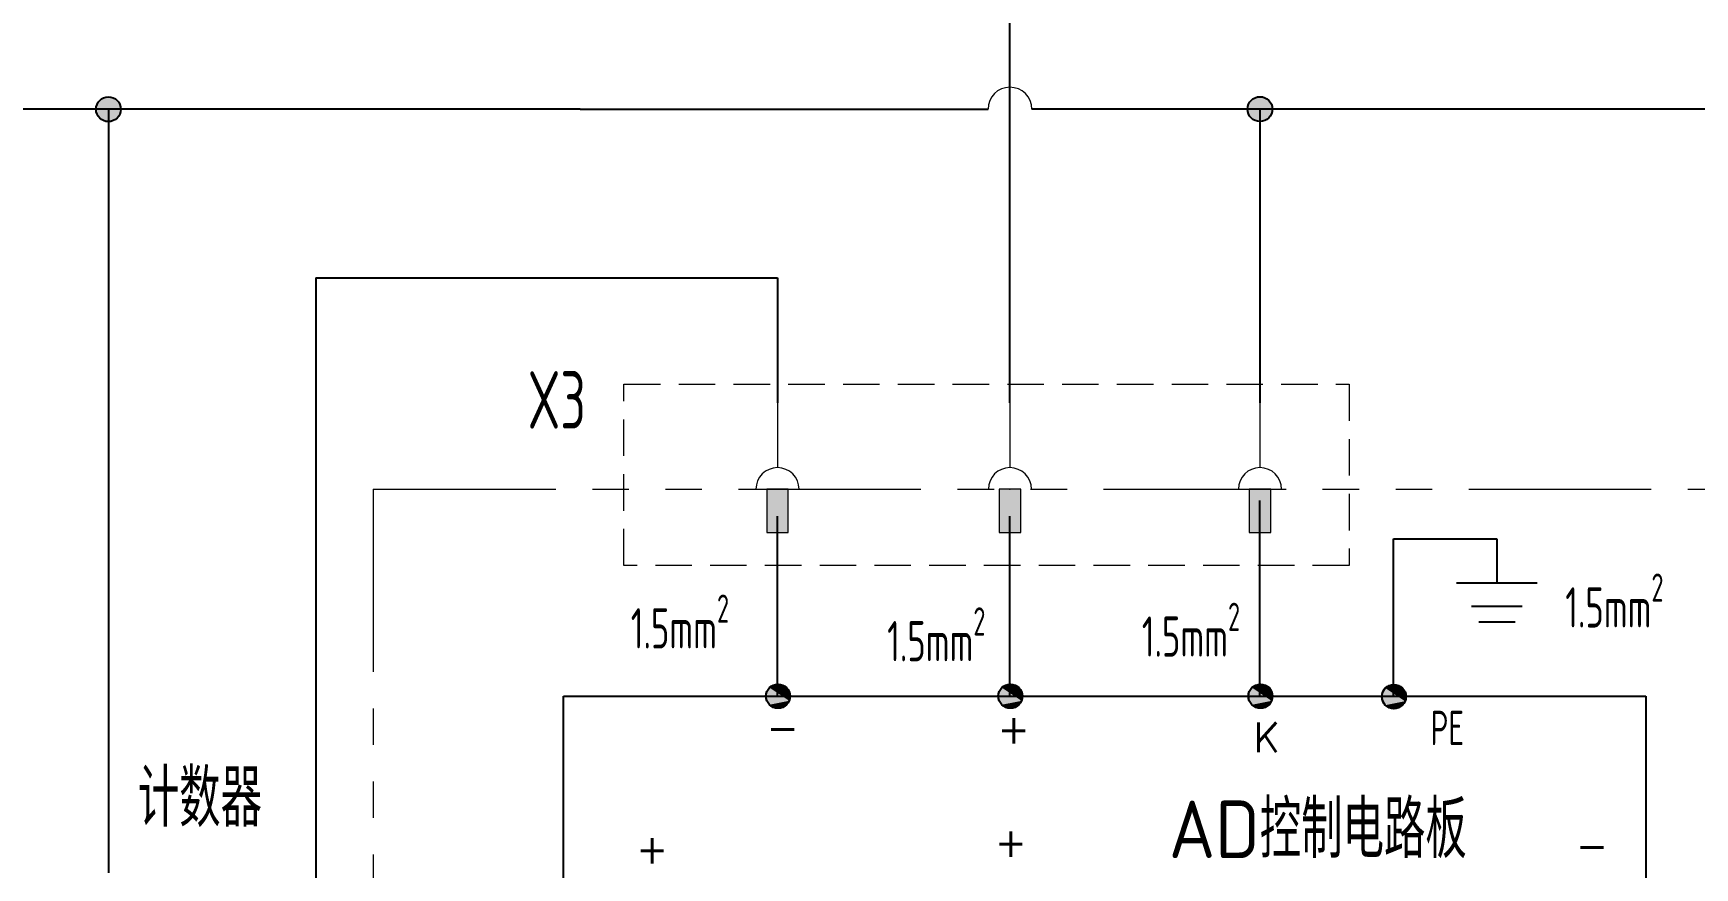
# Model space of a CAD drawing. Header units: millimetres. Extents: x 0 to 840, y 0 to 594.
# Drawn here: x 557.3 to 701.8, y 262.4 to 335 of the extents above; entities that cross this region are included whole.
import ezdxf
from ezdxf.enums import TextEntityAlignment as Align

# ---------------------------------------------------------------- set-up
doc = ezdxf.new("R2010")
doc.units = ezdxf.units.MM
for name, pattern in [('CENTER2', [12, 7, -1, 1, -1, 1, -1]), ('HIDDEN', [9.525, 6.35, -3.175]), ('PHANTOM2', [31.75, 15.875, -3.175, 3.175, -3.175, 3.175, -3.175])]:
    doc.linetypes.add(name, pattern=pattern)
for name, color, linetype, lineweight in [('BLK_0.5mm^2', 7, 'Continuous', 18), ('SYMS', 7, 'Continuous', 18), ('TAGS', 51, 'Continuous', 18), ('双点划线', 6, 'CENTER2', 18), ('尺寸线层', 3, 'Continuous', 13), ('标注', 3, 'Continuous', 18), ('粗实线层', 7, 'Continuous', 25), ('虚线', 2, 'HIDDEN', 18)]:
    doc.layers.add(name, color=color, linetype=linetype, lineweight=lineweight)
doc.styles.add('WD', font='romans.shx', dxfattribs={"bigfont": 'gbcbig.shx'})
doc.styles.add('WD_IEC', font='isocp2.shx', dxfattribs={"width": 0.9, "bigfont": 'gbcbig.shx'})
doc.styles.add('标准', font='isoct2.shx')
doc.styles.add('海泰标注样式', font='isocp.shx', dxfattribs={"width": 0.7, "bigfont": 'gbcbig.shx'})

# ---------------------------------------------------------------- blocks, each defined once
blk = doc.blocks.new('VC01JP_1')
blk.add_hatch(color=256).paths.add_polyline_path([(0.625, -2.5), (0.625, 0), (-0.625, 0), (-0.625, -2.5)], flags=0)
for p, q in [((0, 5), (0, 1.25)), ((0, -2.5), (0, -5))]:
    blk.add_line(p, q)
blk.add_lwpolyline([(0.625, 0), (-0.625, 0), (-0.625, -2.5), (0.625, -2.5)], close=True)
blk.add_arc((0, 0), 1.25, 0, 180)
blk.add_point((0, 0))
at = {"style": 'WD_IEC'}
for tag, p in [('INST', (-5.25, 8)), ('LOC', (-5.25, 5)), ('TAG1', (-5.25, 2)), ('DESC1', (-5.25, -5.1)), ('DESC2', (-5.25, -8.1)), ('DESC3', (-5.25, -11.1))]:
    blk.add_attdef(tag, text='', height=2, dxfattribs=at).set_placement(p, align=Align.RIGHT)
blk.add_attdef('TERM02', text='', height=2, rotation=90, dxfattribs=at).set_placement((-1, 5), align=Align.RIGHT)
for tag, p, height in [('X2TERM02', (0, 5), 0.32), ('MFG', (2.75, 4), 1.5), ('X2TERMDESC02', (0, 4.481), 0.32), ('CAT', (2.75, 1.5), 1.5), ('X4LINK', (-1.25, -1.25), 0.32), ('X1LINK', (1.25, -1.25), 0.32), ('ASSYCODE', (2.75, -2.75), 1), ('FAMILY', (2.75, -4.25), 1), ('X8TERM01', (0, -5), 0.32), ('CATDESC', (2.75, -5.75), 1), ('X8TERMDESC01', (0, -5.519), 0.32)]:
    blk.add_attdef(tag, p, '', height=height, dxfattribs=at)
blk.add_attdef('TERM01', (-1, -5), '', height=2, rotation=90, dxfattribs=at)
blk = doc.blocks.new('bfcgb')
blk.add_hatch(color=256).paths.add_polyline_path([(1495.06, 338, 1), (1492.9, 338, 1)])
blk.add_circle((1493.98, 338), 1.08)

msp = doc.modelspace()

# ---------------------------------------------------------------- linework, layer by layer
for p, q in [((642.2741, 302.82415), (642.2741, 370.40801)), ((563.89423, 328.36177), (563.89423, 261.98232)), ((604.91163, 328.36076), (640.3691, 328.36076)), ((718.98513, 328.36076), (644.1791, 328.36076)), ((664.01615, 328.36076), (664.01615, 302.82415)), ((581.92148, 313.69608), (581.92148, 153.96874)), ((581.92148, 313.69608), (622.06684, 313.69608)), ((622.06684, 313.69608), (622.06684, 302.82415)), ((664.01615, 277.3605), (664.01615, 294.34014)), ((622.06684, 277.3605), (622.06684, 292.98421)), ((642.2741, 277.3605), (642.2741, 292.98421)), ((675.61598, 277.32629), (675.61598, 291.0124)), ((675.61598, 291.0124), (684.61989, 291.0124)), ((684.61989, 291.0124), (684.61989, 287.19676)), ((603.46729, 277.32629), (697.5815, 277.32629)), ((603.46729, 261.02646), (603.46729, 277.32629)), ((697.5815, 277.32629), (697.5815, 261.02646))]:
    msp.add_line(p, q)
at = {"color": 1}
for p, q in [((681.11472, 287.19676), (688.12505, 287.19676)), ((682.41502, 285.16346), (686.82475, 285.16346)), ((683.03691, 283.80793), (686.20287, 283.80793))]:
    msp.add_line(p, q, dxfattribs=at)
at = {"color": 7, "ltscale": 0.007597}
for p, q in [((621.05975, 277.33239), (621.1398, 277.73474)), ((621.05975, 277.33239), (621.1398, 277.73474)), ((621.1398, 277.73474), (621.36771, 278.07582)), ((621.1398, 277.73474), (621.36771, 278.07582)), ((621.36771, 278.07582), (621.7088, 278.30373)), ((621.36771, 278.07582), (621.7088, 278.30373)), ((621.7088, 278.30373), (622.11114, 278.38376)), ((621.7088, 278.30373), (622.11114, 278.38376)), ((622.11114, 278.38376), (622.51349, 278.30373)), ((622.11114, 278.38376), (622.51349, 278.30373)), ((622.51349, 278.30373), (622.85457, 278.07582)), ((622.51349, 278.30373), (622.85457, 278.07582)), ((622.85457, 278.07582), (623.08248, 277.73474)), ((622.85457, 278.07582), (623.08248, 277.73474)), ((623.08248, 277.73474), (623.16253, 277.33239)), ((623.08248, 277.73474), (623.16253, 277.33239)), ((641.26701, 277.33239), (641.34706, 277.73474)), ((641.26701, 277.33239), (641.34706, 277.73474)), ((641.34706, 277.73474), (641.57498, 278.07582)), ((641.34706, 277.73474), (641.57498, 278.07582)), ((641.57498, 278.07582), (641.91606, 278.30373)), ((641.57498, 278.07582), (641.91606, 278.30373)), ((641.91606, 278.30373), (642.31841, 278.38376)), ((641.91606, 278.30373), (642.31841, 278.38376)), ((642.31841, 278.38376), (642.72075, 278.30373)), ((642.31841, 278.38376), (642.72075, 278.30373)), ((642.72075, 278.30373), (643.06184, 278.07582)), ((642.72075, 278.30373), (643.06184, 278.07582)), ((643.06184, 278.07582), (643.28975, 277.73474)), ((643.06184, 278.07582), (643.28975, 277.73474)), ((643.28975, 277.73474), (643.3698, 277.33239)), ((643.28975, 277.73474), (643.3698, 277.33239)), ((663.00906, 277.33239), (663.08911, 277.73474)), ((663.00906, 277.33239), (663.08911, 277.73474)), ((663.08911, 277.73474), (663.31702, 278.07582)), ((663.08911, 277.73474), (663.31702, 278.07582)), ((663.31702, 278.07582), (663.65811, 278.30373)), ((663.31702, 278.07582), (663.65811, 278.30373)), ((663.65811, 278.30373), (664.06045, 278.38376)), ((663.65811, 278.30373), (664.06045, 278.38376)), ((664.06045, 278.38376), (664.4628, 278.30373)), ((664.06045, 278.38376), (664.4628, 278.30373)), ((664.4628, 278.30373), (664.80388, 278.07582)), ((664.4628, 278.30373), (664.80388, 278.07582)), ((664.80388, 278.07582), (665.0318, 277.73474)), ((664.80388, 278.07582), (665.0318, 277.73474)), ((665.0318, 277.73474), (665.11184, 277.33239)), ((665.0318, 277.73474), (665.11184, 277.33239)), ((674.60889, 277.29818), (674.68894, 277.70053)), ((674.60889, 277.29818), (674.68894, 277.70053)), ((674.68894, 277.70053), (674.91685, 278.04161)), ((674.68894, 277.70053), (674.91685, 278.04161)), ((674.91685, 278.04161), (675.25794, 278.26952)), ((674.91685, 278.04161), (675.25794, 278.26952)), ((675.25794, 278.26952), (675.66028, 278.34955)), ((675.25794, 278.26952), (675.66028, 278.34955)), ((675.66028, 278.34955), (676.06263, 278.26952)), ((675.66028, 278.34955), (676.06263, 278.26952)), ((676.06263, 278.26952), (676.40371, 278.04161)), ((676.06263, 278.26952), (676.40371, 278.04161)), ((676.40371, 278.04161), (676.63163, 277.70053)), ((676.40371, 278.04161), (676.63163, 277.70053)), ((676.63163, 277.70053), (676.71167, 277.29818)), ((676.63163, 277.70053), (676.71167, 277.29818)), ((621.1398, 276.93004), (621.05975, 277.33239)), ((621.1398, 276.93004), (621.05975, 277.33239)), ((621.36771, 276.58895), (621.1398, 276.93004)), ((621.36771, 276.58895), (621.1398, 276.93004)), ((621.7088, 276.36105), (621.36771, 276.58895)), ((621.7088, 276.36105), (621.36771, 276.58895)), ((622.11114, 276.28101), (621.7088, 276.36105)), ((622.11114, 276.28101), (621.7088, 276.36105)), ((622.51349, 276.36105), (622.11114, 276.28101)), ((622.51349, 276.36105), (622.11114, 276.28101)), ((622.85457, 276.58895), (622.51349, 276.36105)), ((622.85457, 276.58895), (622.51349, 276.36105)), ((623.08248, 276.93004), (622.85457, 276.58895)), ((623.08248, 276.93004), (622.85457, 276.58895)), ((623.16253, 277.33239), (623.08248, 276.93004)), ((623.16253, 277.33239), (623.08248, 276.93004)), ((641.34706, 276.93004), (641.26701, 277.33239)), ((641.34706, 276.93004), (641.26701, 277.33239)), ((641.57498, 276.58895), (641.34706, 276.93004)), ((641.57498, 276.58895), (641.34706, 276.93004)), ((641.91606, 276.36105), (641.57498, 276.58895)), ((641.91606, 276.36105), (641.57498, 276.58895)), ((642.31841, 276.28101), (641.91606, 276.36105)), ((642.31841, 276.28101), (641.91606, 276.36105)), ((642.72075, 276.36105), (642.31841, 276.28101)), ((642.72075, 276.36105), (642.31841, 276.28101)), ((643.06184, 276.58895), (642.72075, 276.36105)), ((643.06184, 276.58895), (642.72075, 276.36105)), ((643.28975, 276.93004), (643.06184, 276.58895)), ((643.28975, 276.93004), (643.06184, 276.58895)), ((643.3698, 277.33239), (643.28975, 276.93004)), ((643.3698, 277.33239), (643.28975, 276.93004)), ((663.08911, 276.93004), (663.00906, 277.33239)), ((663.08911, 276.93004), (663.00906, 277.33239)), ((663.31702, 276.58895), (663.08911, 276.93004)), ((663.31702, 276.58895), (663.08911, 276.93004)), ((663.65811, 276.36105), (663.31702, 276.58895)), ((663.65811, 276.36105), (663.31702, 276.58895)), ((664.06045, 276.28101), (663.65811, 276.36105)), ((664.06045, 276.28101), (663.65811, 276.36105)), ((664.4628, 276.36105), (664.06045, 276.28101)), ((664.4628, 276.36105), (664.06045, 276.28101)), ((664.80388, 276.58895), (664.4628, 276.36105)), ((664.80388, 276.58895), (664.4628, 276.36105)), ((665.0318, 276.93004), (664.80388, 276.58895)), ((665.0318, 276.93004), (664.80388, 276.58895)), ((665.11184, 277.33239), (665.0318, 276.93004)), ((665.11184, 277.33239), (665.0318, 276.93004)), ((674.68894, 276.89583), (674.60889, 277.29818)), ((674.68894, 276.89583), (674.60889, 277.29818)), ((674.91685, 276.55474), (674.68894, 276.89583)), ((674.91685, 276.55474), (674.68894, 276.89583)), ((675.25794, 276.32684), (674.91685, 276.55474)), ((675.25794, 276.32684), (674.91685, 276.55474)), ((675.66028, 276.2468), (675.25794, 276.32684)), ((675.66028, 276.2468), (675.25794, 276.32684)), ((676.06263, 276.32684), (675.66028, 276.2468)), ((676.06263, 276.32684), (675.66028, 276.2468)), ((676.40371, 276.55474), (676.06263, 276.32684)), ((676.40371, 276.55474), (676.06263, 276.32684)), ((676.63163, 276.89583), (676.40371, 276.55474)), ((676.63163, 276.89583), (676.40371, 276.55474)), ((676.71167, 277.29818), (676.63163, 276.89583)), ((676.71167, 277.29818), (676.63163, 276.89583))]:
    msp.add_line(p, q, dxfattribs=at)
at = {"color": 7}
for centre in [(622.11114, 277.33239), (642.31841, 277.33239), (664.06045, 277.33239), (675.66028, 277.29818)]:
    msp.add_circle(centre, 1.05137, dxfattribs=at)
for points in [[(623.08248, 276.93004), (621.05975, 277.33239), (621.36771, 278.07582), (621.1398, 277.73474)], [(623.08248, 276.93004), (621.05975, 277.33239), (621.36771, 278.07582), (621.1398, 277.73474)], [(623.08248, 276.93004), (621.36771, 278.07582), (622.11114, 278.38376), (621.7088, 278.30373)], [(623.08248, 276.93004), (621.36771, 278.07582), (622.11114, 278.38376), (621.7088, 278.30373)], [(623.08248, 276.93004), (622.11114, 278.38376), (622.85457, 278.07582), (622.51349, 278.30373)], [(623.08248, 276.93004), (622.11114, 278.38376), (622.85457, 278.07582), (622.51349, 278.30373)], [(623.08248, 276.93004), (622.85457, 278.07582), (623.16253, 277.33239), (623.08248, 277.73474)], [(623.08248, 276.93004), (622.85457, 278.07582), (623.16253, 277.33239), (623.08248, 277.73474)], [(643.28975, 276.93004), (641.26701, 277.33239), (641.57498, 278.07582), (641.34706, 277.73474)], [(643.28975, 276.93004), (641.26701, 277.33239), (641.57498, 278.07582), (641.34706, 277.73474)], [(643.28975, 276.93004), (641.57498, 278.07582), (642.31841, 278.38376), (641.91606, 278.30373)], [(643.28975, 276.93004), (641.57498, 278.07582), (642.31841, 278.38376), (641.91606, 278.30373)], [(643.28975, 276.93004), (642.31841, 278.38376), (643.06184, 278.07582), (642.72075, 278.30373)], [(643.28975, 276.93004), (642.31841, 278.38376), (643.06184, 278.07582), (642.72075, 278.30373)], [(643.28975, 276.93004), (643.06184, 278.07582), (643.3698, 277.33239), (643.28975, 277.73474)], [(643.28975, 276.93004), (643.06184, 278.07582), (643.3698, 277.33239), (643.28975, 277.73474)], [(665.0318, 276.93004), (663.00906, 277.33239), (663.31702, 278.07582), (663.08911, 277.73474)], [(665.0318, 276.93004), (663.00906, 277.33239), (663.31702, 278.07582), (663.08911, 277.73474)], [(665.0318, 276.93004), (663.31702, 278.07582), (664.06045, 278.38376), (663.65811, 278.30373)], [(665.0318, 276.93004), (663.31702, 278.07582), (664.06045, 278.38376), (663.65811, 278.30373)], [(665.0318, 276.93004), (664.06045, 278.38376), (664.80388, 278.07582), (664.4628, 278.30373)], [(665.0318, 276.93004), (664.06045, 278.38376), (664.80388, 278.07582), (664.4628, 278.30373)], [(665.0318, 276.93004), (664.80388, 278.07582), (665.11184, 277.33239), (665.0318, 277.73474)], [(665.0318, 276.93004), (664.80388, 278.07582), (665.11184, 277.33239), (665.0318, 277.73474)], [(676.63163, 276.89583), (674.60889, 277.29818), (674.91685, 278.04161), (674.68894, 277.70053)], [(676.63163, 276.89583), (674.60889, 277.29818), (674.91685, 278.04161), (674.68894, 277.70053)], [(676.63163, 276.89583), (674.91685, 278.04161), (675.66028, 278.34955), (675.25794, 278.26952)], [(676.63163, 276.89583), (674.91685, 278.04161), (675.66028, 278.34955), (675.25794, 278.26952)], [(676.63163, 276.89583), (675.66028, 278.34955), (676.40371, 278.04161), (676.06263, 278.26952)], [(676.63163, 276.89583), (675.66028, 278.34955), (676.40371, 278.04161), (676.06263, 278.26952)], [(676.63163, 276.89583), (676.40371, 278.04161), (676.71167, 277.29818), (676.63163, 277.70053)], [(676.63163, 276.89583), (676.40371, 278.04161), (676.71167, 277.29818), (676.63163, 277.70053)], [(623.08248, 276.93004), (621.36771, 276.58895), (621.05975, 277.33239), (621.1398, 276.93004)], [(623.08248, 276.93004), (621.36771, 276.58895), (621.05975, 277.33239), (621.1398, 276.93004)], [(623.08248, 276.93004), (622.11114, 276.28101), (621.36771, 276.58895), (621.7088, 276.36105)], [(623.08248, 276.93004), (622.11114, 276.28101), (621.36771, 276.58895), (621.7088, 276.36105)], [(623.08248, 276.93004), (622.85457, 276.58895), (622.11114, 276.28101), (622.51349, 276.36105)], [(623.08248, 276.93004), (622.85457, 276.58895), (622.11114, 276.28101), (622.51349, 276.36105)], [(643.28975, 276.93004), (641.57498, 276.58895), (641.26701, 277.33239), (641.34706, 276.93004)], [(643.28975, 276.93004), (641.57498, 276.58895), (641.26701, 277.33239), (641.34706, 276.93004)], [(643.28975, 276.93004), (642.31841, 276.28101), (641.57498, 276.58895), (641.91606, 276.36105)], [(643.28975, 276.93004), (642.31841, 276.28101), (641.57498, 276.58895), (641.91606, 276.36105)], [(643.28975, 276.93004), (643.06184, 276.58895), (642.31841, 276.28101), (642.72075, 276.36105)], [(643.28975, 276.93004), (643.06184, 276.58895), (642.31841, 276.28101), (642.72075, 276.36105)], [(665.0318, 276.93004), (663.31702, 276.58895), (663.00906, 277.33239), (663.08911, 276.93004)], [(665.0318, 276.93004), (663.31702, 276.58895), (663.00906, 277.33239), (663.08911, 276.93004)], [(665.0318, 276.93004), (664.06045, 276.28101), (663.31702, 276.58895), (663.65811, 276.36105)], [(665.0318, 276.93004), (664.06045, 276.28101), (663.31702, 276.58895), (663.65811, 276.36105)], [(665.0318, 276.93004), (664.80388, 276.58895), (664.06045, 276.28101), (664.4628, 276.36105)], [(665.0318, 276.93004), (664.80388, 276.58895), (664.06045, 276.28101), (664.4628, 276.36105)], [(676.63163, 276.89583), (674.91685, 276.55474), (674.60889, 277.29818), (674.68894, 276.89583)], [(676.63163, 276.89583), (674.91685, 276.55474), (674.60889, 277.29818), (674.68894, 276.89583)], [(676.63163, 276.89583), (675.66028, 276.2468), (674.91685, 276.55474), (675.25794, 276.32684)], [(676.63163, 276.89583), (675.66028, 276.2468), (674.91685, 276.55474), (675.25794, 276.32684)], [(676.63163, 276.89583), (676.40371, 276.55474), (675.66028, 276.2468), (676.06263, 276.32684)], [(676.63163, 276.89583), (676.40371, 276.55474), (675.66028, 276.2468), (676.06263, 276.32684)]]:
    msp.add_solid(points, dxfattribs=at)
at = {"layer": 'BLK_0.5mm^2'}
msp.add_arc((642.2741, 328.36076), 1.905, 0, 180, dxfattribs=at)
at = {"layer": '双点划线', "linetype": 'PHANTOM2'}
for q in [(782.48221, 295.32415), (586.91794, 165.28054)]:
    msp.add_line((586.91794, 295.32415), q, dxfattribs=at)
at = {"layer": '粗实线层'}
msp.add_line((604.91163, 328.36076), (484.82567, 328.35527), dxfattribs=at)
at = {"layer": '虚线', "ltscale": 0.5}
for p, q in [((608.7161, 304.44717), (671.77048, 304.44717)), ((608.7161, 288.69152), (608.7161, 304.44717)), ((671.77048, 304.44717), (671.77048, 288.69152)), ((671.77048, 288.69152), (608.7161, 288.69152))]:
    msp.add_line(p, q, dxfattribs=at)

# ---------------------------------------------------------------- block references
for p in [(-930.08988, -9.64539), (-829.96796, -9.64032), (-829.96796, -9.64032)]:
    msp.add_blockref('bfcgb', p)
at = {"layer": 'SYMS', "linetype": 'PHANTOM2', "xscale": 1.5, "yscale": 1.5, "zscale": 1.5}
for p in [(622.06684, 295.32415), (642.2741, 295.32415), (664.01615, 295.32415)]:
    msp.add_blockref('VC01JP_1', p, dxfattribs=at)

# ---------------------------------------------------------------- texts
at = {"layer": 'BLK_0.5mm^2', "char_height": 5, "width": 35.8096004, "attachment_point": 1, "line_spacing_factor": 0.99982, "style": '标准'}
for s, insert in [('{\\Fisocp2,gbcbig|c134;\\C3;计数器}', (566.44216, 270.97776)), ('{\\Fisocp2,gbcbig|c134;\\C3;AD控制电路板}', (656.09106, 268.26696))]:
    msp.add_mtext(s, dxfattribs=dict(at, insert=insert))
at = {"layer": 'TAGS', "insert": (678.85061, 276.06703), "char_height": 3, "width": 21.0013549, "attachment_point": 1, "line_spacing_factor": 0.99982, "style": 'WD'}
msp.add_mtext('{\\Fisocp2,gbcbig|c134;\\W0.7;\\C3;PE}', dxfattribs=at)
at = {"layer": 'TAGS', "char_height": 3, "width": 21.0013549, "attachment_point": 1, "style": 'WD'}
for s, insert in [('{\\H0.8571x;+}', (641.17042, 275.7977)), ('{\\H0.8571x;K}', (663.44966, 275.04344)), ('{\\H0.8571x;-}', (621.07866, 275.9088)), ('{\\H0.8571x;+}', (609.73083, 265.36173)), ('{\\H0.8571x;+}', (640.92125, 265.95302)), ('{\\H0.8571x;-}', (691.46277, 265.64143))]:
    msp.add_mtext(s, dxfattribs=dict(at, insert=insert))
at = {"layer": '尺寸线层', "insert": (600.34557, 305.59078), "char_height": 5, "width": 51.18948, "attachment_point": 1, "line_spacing_factor": 0.99982, "style": '标准'}
msp.add_mtext('{\\Fisocp2,gbcbig|c0;\\W0.7;\\C3;X\\Fisocp2,gbcbig|c134;3}', dxfattribs=at)
at = {"layer": '标注', "color": 2, "char_height": 3.5, "width": 12.7561908, "attachment_point": 1, "style": '海泰标注样式'}
for insert in [(690.56543, 287.99334), (609.31065, 286.17203), (631.60338, 285.05586), (653.74564, 285.45813)]:
    msp.add_mtext('\\A1;1.5mm{\\H0.7x;\\S2^ ;}', dxfattribs=dict(at, insert=insert))

doc.saveas('drawing.dxf')
